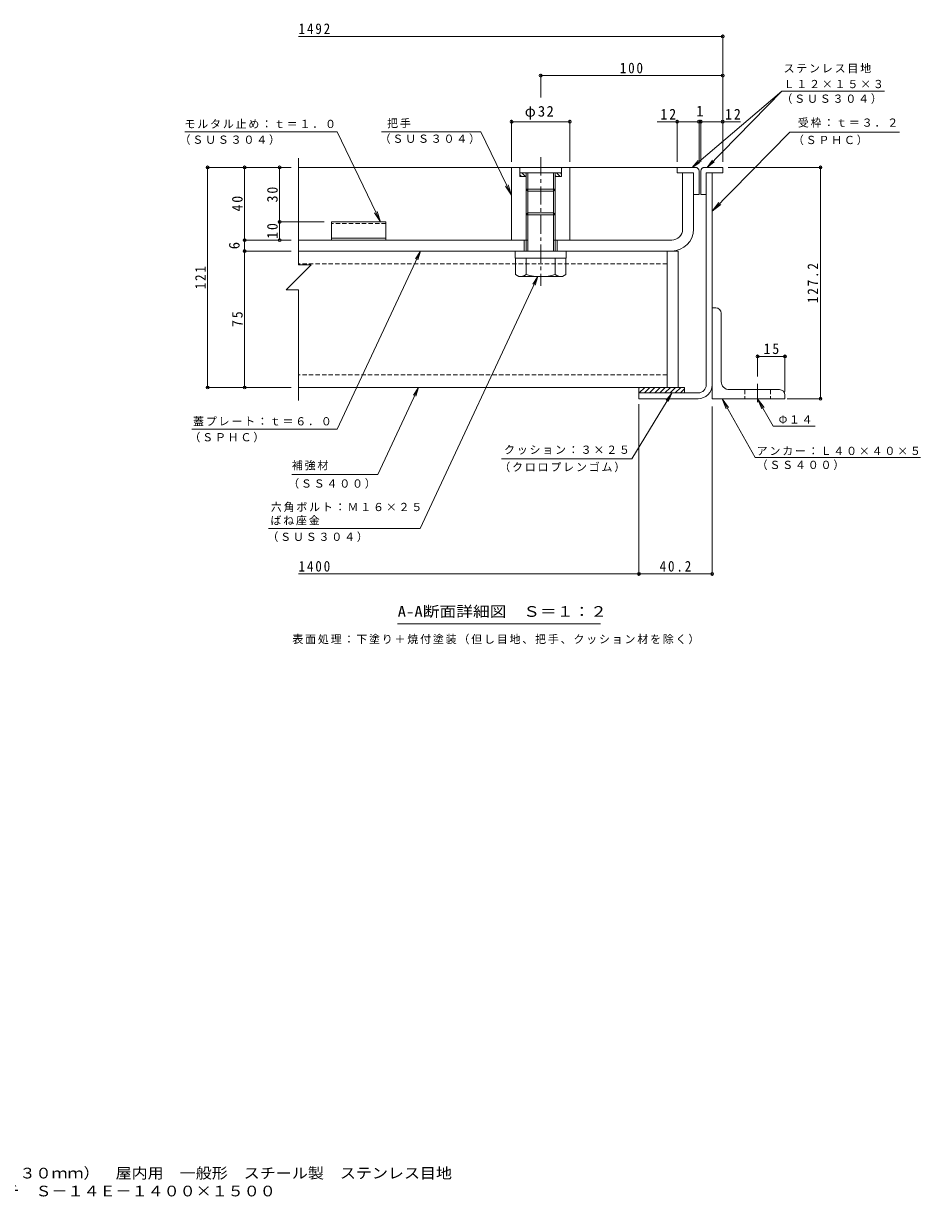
# Model space of a CAD drawing. Units: millimetres on the paper, enlarged 10 times, with parts at other scales. Extents: x -2570 to 2371, y -1962 to 1582.
# Drawn here: x -93 to 2371, y -1962 to 1265 of the extents above; entities that cross this region are included whole.
import ezdxf
from ezdxf.enums import TextEntityAlignment as Align

# ---------------------------------------------------------------- set-up
doc = ezdxf.new("R2010")
doc.units = ezdxf.units.MM
doc.header["$LTSCALE"] = 10
doc.header["$PDMODE"] = 32
doc.header["$PDSIZE"] = 8
doc.linetypes.add('CHAIN1', pattern=[8, 5, -1, 1, -1])
doc.linetypes.add('DASHED1', pattern=[1.8, 1.2, -0.6])
for name, color, linetype, lineweight in [('D-1', 2, 'Continuous', 9), ('D-2', 3, 'Continuous', 9), ('D-3', 4, 'Continuous', 9), ('D-4', 7, 'Continuous', 9), ('D-5', 7, 'Continuous', 9), ('D-6', 6, 'Continuous', 9), ('D-7', 4, 'CHAIN1', 9), ('D-8', 5, 'Continuous', 5), ('D-9', 134, 'Continuous', 5), ('D-C', 2, 'Continuous', 9), ('D-E', 3, 'Continuous', 9), ('D-F', 7, 'Continuous', 9), ('F-5_F-5ﾚｲﾔ', 7, 'Continuous', 9)]:
    doc.layers.add(name, color=color, linetype=linetype, lineweight=lineweight)
doc.styles.add('ＭＳ ゴシック', font='')
doc.styles.get('ＭＳ ゴシック').set_extended_font_data('MS Gothic')

msp = doc.modelspace()

# ---------------------------------------------------------------- linework, layer by layer
at = {"layer": 'D-1'}
for p, q in [((1782.7, 272.01), (1782.7, 854.51)), ((1798.7, 272.01), (1798.7, 854.51)), ((1597.7, 249.51), (1760.2, 249.51))]:
    msp.add_line(p, q, dxfattribs=at)
msp.add_lwpolyline([(1597.7, 249.51), (1597.7, 233.51), (1760.2, 233.51)], dxfattribs=at)
for radius in [22.5, 38.5]:
    msp.add_arc((1760.2, 272.01), radius, 270, 0, dxfattribs=at)
at = {"layer": 'D-2'}
for p, q in [((1717.7, 699.51), (1717.7, 854.51)), ((1287.71, 669.51), (662.7, 669.51)), ((1282.7, 669.51), (1282.7, 639.51)), ((1687.7, 669.51), (1367.71, 669.51)), ((1372.7, 669.51), (1372.7, 639.51)), ((662.7, 639.51), (1687.7, 639.51))]:
    msp.add_line(p, q, dxfattribs=at)
msp.add_lwpolyline([(1747.7, 699.51), (1747.7, 854.51), (1717.7, 854.51)], dxfattribs=at)
for radius in [60, 30]:
    msp.add_arc((1687.7, 699.51), radius, 270, 0, dxfattribs=at)
at = {"layer": 'D-3'}
for p, q in [((1702.71, 869.51), (662.7, 869.51)), ((1702.71, 869.51), (1702.71, 854.51)), ((1752.7, 869.51), (1702.71, 869.51)), ((1702.71, 854.51), (1747.7, 854.51)), ((1747.7, 854.51), (1747.7, 794.51)), ((1762.7, 859.51), (1762.7, 794.51)), ((1767.7, 859.51), (1767.7, 794.51)), ((1777.7, 869.51), (1827.7, 869.51)), ((1782.7, 794.51), (1782.7, 854.51)), ((1827.7, 854.51), (1782.7, 854.51)), ((1827.7, 869.51), (1827.7, 854.51)), ((1747.7, 794.51), (1762.7, 794.51)), ((1782.7, 794.51), (1767.7, 794.51)), ((902.7, 719.51), (902.7, 669.51)), ((902.7, 674.51), (752.7, 674.51)), ((902.7, 669.51), (752.7, 669.51))]:
    msp.add_line(p, q, dxfattribs=at)
at = {"layer": 'D-3', "linetype": 'DASHED1'}
msp.add_line((902.7, 715.18), (752.7, 715.18), dxfattribs=at)
at = {"layer": 'D-3'}
msp.add_lwpolyline([(902.7, 719.51), (752.7, 719.51), (752.7, 669.51)], dxfattribs=at)
for centre, start, end in [((1752.7, 859.51), 0, 90), ((1777.7, 859.51), 90, 180)]:
    msp.add_arc(centre, 10, start, end, dxfattribs=at)
at = {"layer": 'D-4'}
msp.add_line((1492.37, -385.34), (934.87, -385.34), dxfattribs=at)
at = {"layer": 'D-5'}
for p, q in [((1990.57, 1078.92), (1743.92, 869.51)), ((1990.57, 1078.92), (1784.83, 869.51)), ((2272.02, 1078.92), (1990.57, 1078.92)), ((349.78, 967.31), (768.71, 967.31)), ((768.71, 967.31), (887.97, 719.51)), ((1163.66, 967.31), (890.4, 967.31)), ((2012.23, 966.42), (1798.7, 749.08)), ((2313.79, 966.42), (2012.23, 966.42)), ((1743.92, 869.51), (1760.7, 888.04)), ((1743.92, 869.51), (1764.92, 883.07)), ((1784.83, 869.51), (1799.87, 889.48)), ((1784.83, 869.51), (1804.53, 884.91)), ((1247.7, 792.67), (1231.28, 817.77)), ((887.97, 719.51), (871.54, 744.61)), ((887.97, 719.51), (878.6, 748.01)), ((1798.7, 749.08), (1816.76, 773.04)), ((1798.7, 749.08), (1822.34, 767.55)), ((769.11, 149.69), (997.51, 639.51)), ((997.51, 639.51), (984.08, 618.43)), ((997.51, 639.51), (990, 615.67)), ((996.94, -123.27), (1319.99, 569.51)), ((1319.99, 569.51), (1306.55, 548.43)), ((1319.99, 569.51), (1312.47, 545.67)), ((991.88, 264.51), (984.37, 240.67)), ((1688.21, 249), (1672.55, 229.51)), ((1825.99, 233.51), (1844.02, 209.54)), ((1825.99, 233.51), (1837.2, 205.69)), ((1917.3, 71.83), (1825.99, 233.51)), ((1923.7, 233.51), (1934.92, 205.69)), ((1923.7, 233.51), (1941.74, 209.54)), ((1966.03, 158.56), (1923.7, 233.51)), ((769.11, 149.69), (369.44, 149.69)), ((1966.03, 158.56), (2082.18, 158.56)), ((1578.24, 68.08), (1220.1, 68.08)), ((1917.3, 71.83), (2371.08, 71.83)), ((880.34, 25.31), (644.32, 25.31)), ((996.94, -123.27), (579.95, -123.27))]:
    msp.add_line(p, q, dxfattribs=at)
for points in [[(1163.66, 967.31), (1247.7, 792.67), (1238.33, 821.17)], [(880.34, 25.31), (991.88, 264.51), (978.45, 243.43)], [(1578.24, 68.08), (1688.21, 249), (1678.12, 226.12)]]:
    msp.add_lwpolyline(points, dxfattribs=at)
at = {"layer": 'D-6'}
for p, q in [((1597.7, 262.9), (1599.31, 264.51)), ((1597.7, 264.51), (1722.7, 264.51)), ((1597.7, 264.51), (1597.7, 249.51)), ((1598.46, 249.51), (1613.46, 264.51)), ((1612.6, 249.51), (1627.6, 264.51)), ((1626.74, 249.51), (1641.74, 264.51)), ((1640.88, 249.51), (1655.88, 264.51)), ((1655.02, 249.51), (1670.02, 264.51)), ((1669.17, 249.51), (1684.17, 264.51)), ((1683.31, 249.51), (1698.31, 264.51)), ((1697.45, 249.51), (1712.45, 264.51)), ((1711.59, 249.51), (1722.7, 260.62)), ((1722.7, 264.51), (1722.7, 249.51))]:
    msp.add_line(p, q, dxfattribs=at)
at = {"layer": 'D-7'}
msp.add_line((1923.7, 274.56), (1923.7, 216.09), dxfattribs=at)
at = {"layer": 'D-8'}
for p, q in [((1675.2, 639.51), (1705.2, 639.51)), ((1675.2, 639.51), (1675.2, 264.51)), ((1705.2, 639.51), (1705.2, 264.51)), ((1675.2, 264.51), (1705.2, 264.51))]:
    msp.add_line(p, q, dxfattribs=at)
at = {"layer": 'D-9'}
for p, q in [((1675.2, 639.51), (669.55, 639.51)), ((1258.2, 619.51), (1258.2, 575.14)), ((1287.71, 575), (1287.71, 619.51)), ((1367.71, 575), (1367.71, 619.51)), ((1397.2, 619.51), (1397.2, 575)), ((1675.2, 264.51), (1675.2, 639.51)), ((1267.75, 569.63), (1258.2, 575.14)), ((1387.7, 569.51), (1267.95, 569.51)), ((1387.7, 569.51), (1397.2, 575)), ((1675.2, 264.51), (662.7, 264.51))]:
    msp.add_line(p, q, dxfattribs=at)
at = {"layer": 'D-9', "linetype": 'DASHED1'}
for p, q in [((1675.2, 604.51), (662.7, 604.51)), ((1675.2, 299.51), (662.7, 299.51))]:
    msp.add_line(p, q, dxfattribs=at)
at = {"layer": 'D-9'}
for centre, radius, start, end in [((1268.99, 604.02), 34.53, 267.86055, 302.81094), ((1327.7, 718.11), 148.6, 254.38446, 285.61554), ((1386.42, 604.02), 34.53, 237.18906, 272.13945)]:
    msp.add_arc(centre, radius, start, end, dxfattribs=at)
at = {"layer": 'D-C', "linetype": 'CHAIN1'}
msp.add_line((1327.7, 897.19), (1327.7, 543.88), dxfattribs=at)
at = {"layer": 'D-C'}
for p, q in [((1247.7, 669.51), (1247.7, 869.51)), ((1247.7, 869.51), (1267.7, 869.51)), ((1270.2, 867.01), (1267.7, 869.51)), ((1270.2, 844.51), (1270.2, 869.51)), ((1385.2, 869.51), (1270.2, 869.51)), ((1385.2, 854.51), (1270.2, 854.51)), ((1275.1, 844.51), (1270.2, 849.41)), ((1287.71, 844.51), (1270.2, 844.51)), ((1285.71, 844.51), (1275.71, 854.51)), ((1287.71, 853.12), (1286.32, 854.51)), ((1287.71, 639.51), (1287.71, 854.51)), ((1292.71, 639.51), (1292.71, 854.51)), ((1362.7, 639.51), (1362.7, 854.51)), ((1367.71, 828.29), (1367.71, 854.51)), ((1370.56, 844.51), (1367.71, 847.37)), ((1385.2, 844.51), (1367.71, 844.51)), ((1381.17, 844.51), (1371.17, 854.51)), ((1385.2, 851.08), (1381.78, 854.51)), ((1385.2, 844.51), (1385.2, 869.51)), ((1387.71, 869.51), (1385.2, 867.01)), ((1367.71, 809.51), (1287.71, 809.51)), ((1292.71, 804.51), (1287.71, 809.51)), ((1367.71, 809.78), (1362.7, 804.51)), ((1367.71, 639.51), (1367.71, 828.29)), ((1362.7, 804.51), (1292.71, 804.51)), ((1292.71, 744.51), (1287.71, 739.51)), ((1362.7, 744.51), (1292.71, 744.51)), ((1367.71, 739.51), (1362.7, 744.51)), ((1367.71, 739.51), (1287.71, 739.51)), ((1247.7, 669.51), (1292.71, 669.51)), ((1407.71, 669.51), (1362.7, 669.51))]:
    msp.add_line(p, q, dxfattribs=at)
at = {"layer": 'D-C', "color": 134, "lineweight": 5}
for p, q in [((1257.7, 639.51), (1257.7, 619.51)), ((1257.7, 639.51), (1397.7, 639.51)), ((1257.7, 619.51), (1397.7, 619.51)), ((1397.7, 639.51), (1397.7, 619.51))]:
    msp.add_line(p, q, dxfattribs=at)
at = {"layer": 'D-C'}
msp.add_lwpolyline([(1407.71, 669.51), (1407.71, 869.51), (1387.71, 869.51)], dxfattribs=at)
at = {"layer": 'D-E'}
for p, q in [((1808.7, 483.51), (1798.7, 483.51)), ((1798.7, 233.51), (1798.7, 483.51)), ((1823.7, 281.01), (1823.7, 468.51)), ((1846.2, 258.51), (1983.7, 258.51)), ((1998.7, 233.51), (1798.7, 233.51)), ((1998.7, 243.51), (1998.7, 233.51))]:
    msp.add_line(p, q, dxfattribs=at)
at = {"layer": 'D-E', "linetype": 'DASHED1'}
for p, q in [((1888.7, 258.51), (1888.7, 233.51)), ((1958.7, 258.51), (1958.7, 233.51))]:
    msp.add_line(p, q, dxfattribs=at)
at = {"layer": 'D-E'}
for centre, radius, start, end in [((1808.7, 468.51), 15, 0, 90), ((1846.2, 281.01), 22.5, 180, 270), ((1983.7, 243.51), 15, 0, 90)]:
    msp.add_arc(centre, radius, start, end, dxfattribs=at)
at = {"layer": 'D-F'}
for p, q in [((1827.7, 1229.54), (662.7, 1229.54)), ((1827.7, 884.51), (1827.7, 1234.54)), ((1327.7, 1061.8), (1327.7, 1126.72)), ((1827.7, 1121.72), (1327.7, 1121.72)), ((1827.7, 1121.54), (1827.7, 1116.72)), ((1247.7, 884.51), (1247.7, 1000.08)), ((1407.71, 995.08), (1247.7, 995.08)), ((1407.71, 884.51), (1407.71, 1000.08)), ((1762.7, 995.08), (1648.09, 995.08)), ((1702.7, 884.51), (1702.7, 1000.08)), ((1762.7, 884.51), (1762.7, 1000.08)), ((1767.7, 995.08), (1762.7, 995.08)), ((1767.7, 884.51), (1767.7, 1000.08)), ((1876.95, 995.08), (1767.7, 995.08)), ((662.7, 894.95), (662.7, 601.42)), ((409.63, 869.51), (642.7, 869.51)), ((412.63, 869.51), (412.63, 264.51)), ((514.32, 669.51), (514.32, 869.51)), ((610.67, 719.51), (610.67, 869.51)), ((1842.71, 869.51), (2101.4, 869.51)), ((2096.39, 233.51), (2096.39, 869.51)), ((607.67, 719.51), (732.7, 719.51)), ((610.67, 669.51), (610.67, 719.51)), ((511.32, 669.51), (642.7, 669.51)), ((514.32, 639.51), (514.32, 669.51)), ((511.32, 639.51), (642.7, 639.51)), ((514.32, 264.51), (514.32, 639.51)), ((697.11, 601.42), (628.3, 532.6)), ((662.7, 601.42), (697.11, 601.42)), ((662.7, 532.6), (628.3, 532.6)), ((662.7, 532.6), (662.7, 229.09)), ((1923.7, 353), (1923.7, 294.56)), ((1923.7, 350), (1998.7, 350)), ((1998.7, 353), (1998.7, 253.51)), ((409.63, 264.51), (642.7, 264.51)), ((2101.4, 233.51), (2004.72, 233.51)), ((1597.7, 218.51), (1597.7, -252.97)), ((1798.7, 212.13), (1798.7, -252.97)), ((1597.7, -247.97), (662.7, -247.97)), ((1798.7, -247.97), (1597.7, -247.97))]:
    msp.add_line(p, q, dxfattribs=at)
for p in [(1827.7, 1229.54), (1327.7, 1121.72), (1827.7, 1121.72), (1247.7, 995.08), (1407.71, 995.08), (1702.7, 995.08), (1762.7, 995.08), (1767.7, 995.08), (1827.7, 995.08), (412.63, 869.51), (514.32, 869.51), (610.67, 869.51), (2096.39, 869.51), (610.67, 719.51), (514.32, 669.51), (610.67, 669.51), (514.32, 639.51), (1923.7, 350), (1998.7, 350), (412.63, 264.51), (514.32, 264.51), (2096.39, 233.51), (1597.7, -247.97), (1798.7, -247.97)]:
    msp.add_point(p, dxfattribs=at)

# ---------------------------------------------------------------- texts
at = {"layer": 'D-4', "color": 2, "style": 'ＭＳ ゴシック', "width": 1.15}
msp.add_text('A-A断面詳細図\u3000Ｓ＝１：２', height=29.33, dxfattribs=at).set_placement((934.87, -374.71), align=Align.BOTTOM_LEFT)
at = {"layer": 'D-4', "insert": (645.67, -441.47), "char_height": 21.99, "attachment_point": 7, "style": 'ＭＳ ゴシック'}
msp.add_mtext('\\T1.17;表面処理：下塗り＋焼付塗装（但し目地、把手、クッション材を除く）', dxfattribs=at)
at = {"layer": 'D-5', "char_height": 21.99, "attachment_point": 7, "style": 'ＭＳ ゴシック'}
for s, insert in [('\\T1.17;ステンレス目地', (1994.9, 1128.24)), ('\\T1.17;Ｌ１２×１５×３', (1994.9, 1086.92)), ('\\T1.17;（ＳＵＳ３０４）', (1989.15, 1044.08)), ('\\T1.17;モルタル止め：ｔ＝１．０', (349.38, 976.31)), ('\\T1.17;把手', (905.91, 977.15)), ('\\T1.17;受枠：ｔ＝３．２', (2034.17, 978.74)), ('\\T1.17;（ＳＵＳ３０４）', (335.82, 931.4)), ('\\T1.17;（ＳＵＳ３０４）', (885.46, 934.07)), ('\\T1.17;（ＳＰＨＣ）', (2020.56, 930.57)), ('\\T1.17;蓋プレート：ｔ＝６．０', (372.96, 158.93)), ('\\T1.17;Φ１４', (1981.23, 164.52)), ('\\T1.17;（ＳＰＨＣ）', (362.91, 113.57)), ('\\T1.17;クッション：３×２５', (1227.07, 79.8)), ('\\T1.17;アンカー：Ｌ４０×４０×５', (1921.08, 77.79)), ('\\T1.17;補強材', (644.32, 36.78)), ('\\T1.17;（ＳＳ４００）', (1921.08, 37.55)), ('\\T1.17;（クロロプレンゴム）', (1214.12, 31.52)), ('\\T1.17;（ＳＳ４００）', (634.12, -13.74)), ('\\T1.17;六角ボルト：Ｍ１６×２５', (586.48, -77.92)), ('\\T1.17;ばね座金', (585.43, -114.64)), ('\\T1.17;（ＳＵＳ３０４）', (577.17, -160.2))]:
    msp.add_mtext(s, dxfattribs=dict(at, insert=insert))
at = {"layer": 'D-F', "color": 2, "style": 'ＭＳ ゴシック'}
msp.add_text('1', height=29.33, dxfattribs=at).set_placement((1755.2, 1001.08), align=Align.BOTTOM_LEFT)
msp.add_text('6', height=29.33, rotation=90, dxfattribs=at).set_placement((509.32, 644.51), align=Align.BOTTOM_LEFT)
at = {"layer": 'D-F', "color": 2, "char_height": 29.33, "attachment_point": 7, "style": 'ＭＳ ゴシック'}
for s, insert in [('\\T1.28;\\W0.9;1492', (662.7, 1235.54)), ('\\T1.27;\\W0.9;100', (1545.2, 1127.72)), ('\\T1.19;φ32', (1283.95, 1001.08)), ('\\T1.27;\\W0.95;12', (1656.73, 1001.08)), ('\\T1.27;\\W0.95;12', (1834.35, 1001.08)), ('\\T1.27;\\W0.95;15', (1939.95, 356)), ('\\T1.28;\\W0.9;1400', (662.7, -241.97)), ('\\T1.28;\\W0.9;40.2', (1654.45, -241.97))]:
    msp.add_mtext(s, dxfattribs=dict(at, insert=insert))
at = {"layer": 'D-F', "color": 2, "char_height": 29.33, "attachment_point": 7, "rotation": 90, "style": 'ＭＳ ゴシック'}
for s, insert in [('\\T1.27;\\W0.95;30', (605.67, 773.26)), ('\\T1.27;\\W0.95;40', (509.32, 748.26)), ('\\T1.27;\\W0.95;10', (605.67, 673.26)), ('\\T1.27;\\W0.9;121', (407.63, 534.51)), ('\\T1.28;\\W0.9;127.2', (2090.4, 496.51)), ('\\T1.27;\\W0.95;75', (509.32, 430.76))]:
    msp.add_mtext(s, dxfattribs=dict(at, insert=insert))
at = {"layer": 'F-5_F-5ﾚｲﾔ', "color": 2, "style": 'ＭＳ ゴシック', "width": 1.1}
for s, p in [('充填用（充填深さ：３０ｍｍ）\u3000屋内用\u3000一般形\u3000スチール製\u3000ステンレス目地', (-500.11, -1918.5)), ('大口径マシンハッチ\u3000Ｓ－１４Ｅ－１４００×１５００', (-500.11, -1967.71))]:
    msp.add_text(s, height=29.33, dxfattribs=at).set_placement(p, align=Align.BOTTOM_LEFT)

doc.saveas('drawing.dxf')
